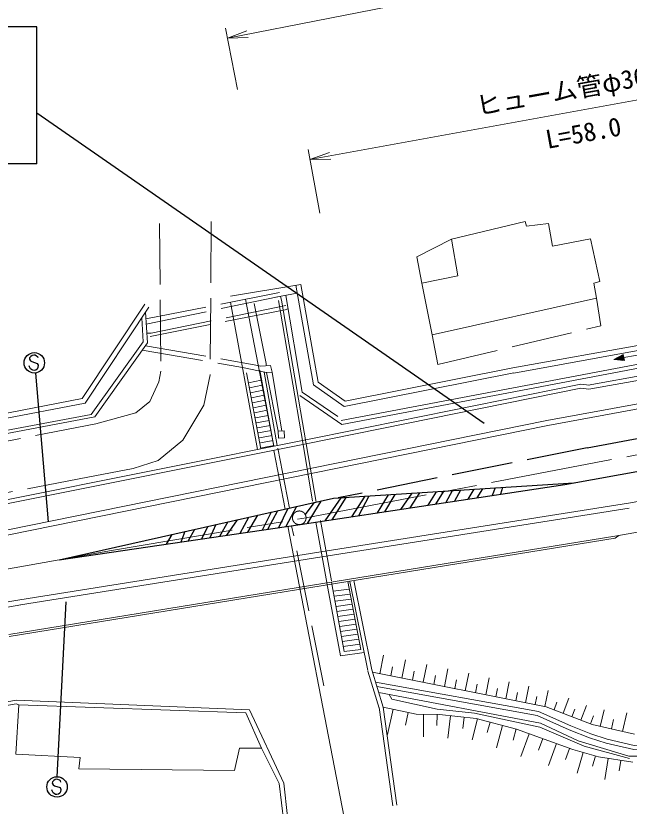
# Model space of a CAD drawing. Units: millimetres, scale not verified. Extents: x 40000 to 680000, y 20000 to 380000.
# Drawn here: x 337260 to 397406, y 259712 to 337187 of the extents above; entities that cross this region are included whole.
import ezdxf
from ezdxf.enums import TextEntityAlignment as Align

# ---------------------------------------------------------------- set-up
doc = ezdxf.new("R2010")
doc.units = ezdxf.units.MM
doc.header["$LTSCALE"] = 1000
doc.linetypes.add('CHAIN', pattern=[18.5, 12, -1.5, 3.5, -1.5])
doc.linetypes.add('DASHED', pattern=[7.5, 6, -1.5])
for name, color, linetype, lineweight in [('M-BMK', 2, 'CHAIN', 13), ('M-STR-HTXT', 7, 'Continuous', 13), ('M-STR-STRC', 7, 'Continuous', 25), ('M-STR-STRD', 7, 'Continuous', 25), ('M-WORK', 1, 'Continuous', 13)]:
    doc.layers.add(name, color=color, linetype=linetype, lineweight=lineweight)
doc.styles.add('ＭＳ ゴシック', font='')
doc.styles.get('ＭＳ ゴシック').set_extended_font_data('MS Gothic')

# ---------------------------------------------------------------- blocks, each defined once
blk = doc.blocks.new('open_arrow')
at = {"color": 0, "linetype": 'Continuous', "lineweight": -2}
blk.add_lwpolyline([(7.5, 1.25), (0, 0), (7.5, -1.25)], dxfattribs=at)

msp = doc.modelspace()

# ---------------------------------------------------------------- linework, layer by layer
at = {"layer": 'M-BMK'}
for p, q in [((365722, 287981), (404916, 295439)), ((346643, 284791), (365722, 287981)), ((299784, 276324), (346643, 284791))]:
    msp.add_line(p, q, dxfattribs=at)
msp.add_circle((365055, 287981), 668, dxfattribs=at)
at = {"layer": 'M-STR-HTXT'}
for p, q in [((358003, 335006), (420656, 347248)), ((358988, 329968), (357811, 335987)), ((366104, 323090), (423498, 333554)), ((367063, 317828), (365924, 324073))]:
    msp.add_line(p, q, dxfattribs=at)
at = {"layer": 'M-STR-STRC'}
for p, q in [((339328, 336109), (320752, 336109)), ((339328, 322682), (339328, 336109)), ((383200, 297226), (339328, 327658)), ((339328, 322682), (320752, 322682)), ((338746, 303798), (338618, 303660)), ((338878, 303891), (338746, 303798)), ((339044, 303925), (338878, 303891)), ((339159, 303909), (339044, 303925)), ((339304, 303836), (339159, 303909)), ((339414, 303762), (339304, 303836)), ((339448, 303650), (339414, 303762)), ((338618, 303660), (338602, 303546)), ((338602, 303546), (338688, 303364)), ((338688, 303364), (338839, 303290)), ((338839, 303290), (339371, 303102)), ((339371, 303102), (339451, 302930)), ((339451, 302930), (339421, 302702)), ((338604, 302771), (338565, 302881)), ((338688, 302594), (338604, 302771)), ((338792, 302520), (338688, 302594)), ((338938, 302445), (338792, 302520)), ((339058, 302428), (338938, 302445)), ((339226, 302457), (339058, 302428)), ((340456, 287593), (339213, 302162)), ((339350, 302553), (339226, 302457)), ((339421, 302702), (339350, 302553)), ((393284, 294851), (428485, 301273)), ((391084, 291232), (431043, 298504)), ((342155, 279749), (341290, 262596)), ((340845, 262089), (340829, 261975)), ((340829, 261975), (340915, 261793)), ((340974, 262228), (340845, 262089)), ((341105, 262321), (340974, 262228)), ((341271, 262354), (341105, 262321)), ((341387, 262338), (341271, 262354)), ((341531, 262265), (341387, 262338)), ((341641, 262191), (341531, 262265)), ((341675, 262079), (341641, 262191)), ((340832, 261201), (340793, 261311)), ((340916, 261023), (340832, 261201)), ((340915, 261793), (341066, 261720)), ((341066, 261720), (341598, 261531)), ((341649, 261131), (341578, 260982)), ((341598, 261531), (341678, 261359)), ((341678, 261359), (341649, 261131)), ((341019, 260949), (340916, 261023)), ((341165, 260874), (341019, 260949)), ((341286, 260858), (341165, 260874)), ((341453, 260886), (341286, 260858)), ((341578, 260982), (341453, 260886))]:
    msp.add_line(p, q, dxfattribs=at)
at = {"layer": 'M-STR-STRC', "linetype": 'DASHED'}
msp.add_line((393284, 294851), (368857, 289923), dxfattribs=at)
at = {"layer": 'M-STR-STRC'}
for centre in [(339075, 303173), (341303, 261603)]:
    msp.add_circle(centre, 1000, dxfattribs=at)
at = {"layer": 'M-STR-STRD'}
for p, q in [((368404, 289894), (391990, 291397)), ((365155, 287321), (391084, 291232)), ((378474, 290536), (377655, 289206)), ((379173, 290540), (378407, 289320)), ((380052, 290636), (379424, 289473)), ((380866, 290688), (380275, 289601)), ((382165, 290771), (381586, 289799)), ((383013, 290825), (382481, 289934)), ((384253, 290904), (383964, 290158)), ((384979, 290950), (384784, 290282)), ((341509, 283863), (368404, 289894)), ((369141, 289941), (367555, 287683)), ((369624, 289972), (368244, 287787)), ((371468, 290090), (370168, 288077)), ((371889, 290116), (370867, 288182)), ((373783, 290237), (372702, 288459)), ((374423, 290278), (373415, 288567)), ((376098, 290384), (374980, 288803)), ((376850, 290432), (375909, 288943)), ((364783, 289082), (363752, 287116)), ((365649, 288285), (366541, 289477)), ((367178, 289619), (365836, 287424)), ((360957, 288225), (359964, 286562)), ((362295, 288525), (361425, 286776)), ((362928, 288666), (361927, 286849)), ((363934, 288892), (363007, 287007)), ((358060, 287575), (357224, 286161)), ((358952, 287775), (357930, 286264)), ((360064, 288024), (359213, 286452)), ((341509, 283863), (365155, 287321)), ((354771, 286837), (354152, 285712)), ((356077, 287130), (355465, 285904)), ((356886, 287312), (356292, 286025)), ((352550, 286339), (351996, 285397)), ((353845, 286630), (353433, 285607))]:
    msp.add_line(p, q, dxfattribs=at)
at = {"layer": 'M-WORK'}
for p, q in [((387193, 317009), (379980, 315285)), ((387333, 316552), (387193, 317009)), ((389479, 316833), (387333, 316552)), ((389901, 314617), (389479, 316833)), ((379980, 315285), (380614, 311697)), ((393596, 315320), (389901, 314617)), ((394510, 311134), (393596, 315320)), ((380614, 311697), (377060, 310993)), ((358313, 309708), (365209, 310857)), ((364716, 310769), (366465, 300998)), ((365209, 310857), (366921, 301287)), ((377060, 310993), (378080, 305927)), ((393947, 310993), (394510, 311134)), ((394194, 309515), (393947, 310993)), ((362768, 309595), (364853, 310003)), ((359784, 309404), (362571, 294997)), ((363018, 309272), (365445, 295171)), ((363205, 309680), (363313, 309323)), ((363313, 309323), (365741, 295222)), ((363737, 309785), (365332, 300294)), ((378080, 305927), (394194, 309515)), ((386001, 302665), (423991, 309549)), ((343752, 299659), (349898, 308913)), ((344052, 299208), (350314, 308636)), ((358318, 309115), (360958, 294675)), ((386090, 302173), (424080, 309057)), ((350166, 305118), (349974, 308123)), ((425445, 308186), (369159, 297520)), ((425190, 307731), (369233, 297127)), ((393372, 300977), (425388, 306712)), ((393443, 300584), (425458, 306318)), ((344994, 297862), (350166, 305118)), ((389344, 297504), (427527, 304599)), ((389435, 297012), (427619, 304107)), ((395899, 303505), (396829, 303979)), ((396872, 303743), (396085, 303600)), ((396271, 303695), (396861, 303802)), ((396851, 303861), (396457, 303790)), ((396643, 303885), (396840, 303920)), ((396936, 303389), (396829, 303979)), ((399375, 304137), (396883, 303684)), ((361287, 302831), (360618, 302988)), ((395899, 303505), (396883, 303684)), ((395899, 303505), (396936, 303389)), ((396894, 303625), (396106, 303482)), ((396314, 303459), (396904, 303566)), ((396915, 303507), (396521, 303436)), ((396729, 303412), (396926, 303448)), ((359481, 302713), (361827, 302221)), ((361270, 294737), (359885, 302203)), ((362571, 294997), (361187, 302463)), ((362225, 302901), (361287, 302831)), ((361620, 302264), (362890, 295061)), ((361827, 302221), (362390, 302244)), ((362390, 302244), (362225, 302901)), ((369457, 298879), (386098, 302175)), ((369571, 299411), (386001, 302665)), ((360070, 301205), (361322, 301456)), ((360169, 300715), (361420, 300966)), ((365741, 295222), (392669, 300689)), ((366465, 300998), (369457, 298879)), ((366832, 295848), (392656, 301095)), ((366921, 301287), (369571, 299411)), ((392656, 301095), (393497, 300980)), ((392669, 300689), (393443, 300584)), ((360267, 300225), (361518, 300476)), ((360365, 299734), (361616, 299985)), ((369233, 297127), (365105, 299965)), ((368824, 297894), (365332, 300294)), ((292238, 289251), (344052, 299208)), ((292382, 289788), (343752, 299659)), ((360463, 299244), (361715, 299495)), ((360562, 298754), (361813, 299005)), ((360660, 298264), (361911, 298515)), ((265350, 282844), (344994, 297862)), ((360758, 297773), (362010, 298024)), ((360857, 297283), (362108, 297534)), ((336314, 286753), (389344, 297504)), ((336413, 286263), (389443, 297014)), ((360955, 296793), (362206, 297044)), ((361053, 296303), (362305, 296554)), ((361152, 295812), (362403, 296063)), ((328019, 288097), (366833, 295848)), ((328098, 287704), (365741, 295222)), ((361250, 295322), (362501, 295573)), ((361348, 294832), (362599, 295083)), ((362574, 294590), (363666, 288832)), ((422989, 294043), (397322, 289415)), ((396004, 286171), (421405, 290815)), ((397322, 289415), (367805, 284736)), ((397400, 288921), (367883, 284242)), ((363944, 287144), (369451, 258591)), ((364939, 281146), (396004, 286171)), ((364971, 280948), (396036, 285973)), ((396036, 285973), (396405, 286244)), ((367805, 284736), (337656, 279935)), ((367883, 284242), (337734, 279441)), ((367752, 281601), (369103, 274445)), ((368229, 281678), (369463, 274868)), ((369817, 281732), (371089, 275087)), ((371780, 272997), (370014, 281748)), ((372172, 273076), (370406, 281828)), ((336571, 276555), (364939, 281146)), ((336603, 276357), (364971, 280948)), ((368392, 280778), (369960, 280989)), ((368481, 280285), (370054, 280497)), ((337656, 279935), (321144, 277082)), ((368570, 279793), (370148, 280005)), ((337741, 279442), (321229, 276590)), ((368660, 279300), (370242, 279513)), ((368749, 278808), (370336, 279021)), ((368838, 278315), (370430, 278529)), ((368927, 277823), (370524, 278038)), ((369017, 277330), (370619, 277546)), ((369106, 276838), (370713, 277054)), ((369195, 276345), (370807, 276562)), ((369284, 275853), (370901, 276070)), ((369374, 275360), (370995, 275578)), ((369463, 274868), (371089, 275087)), ((369103, 274445), (371422, 274772)), ((372946, 272702), (373309, 274527)), ((375098, 272274), (375455, 274067)), ((377213, 271854), (377563, 273616)), ((371789, 272961), (372886, 269312)), ((372172, 273076), (373269, 269427)), ((372243, 272841), (389256, 269460)), ((374022, 272488), (374200, 273385)), ((376155, 272064), (376331, 272945)), ((379291, 271441), (379635, 273172)), ((381332, 271035), (381670, 272736)), ((378252, 271647), (378424, 272513)), ((380311, 271238), (380480, 272088)), ((383338, 270636), (383670, 272308)), ((382335, 270835), (382501, 271671)), ((384324, 270440), (384487, 271261)), ((385309, 270244), (385636, 271887)), ((387246, 269859), (387566, 271473)), ((372842, 270848), (388698, 267837)), ((373880, 270651), (374121, 270189)), ((386277, 270052), (386438, 270859)), ((388197, 269670), (388355, 270463)), ((389148, 269481), (389463, 271067)), ((267678, 257825), (337294, 270089)), ((337541, 269663), (337278, 264808)), ((337541, 269663), (337282, 269734)), ((360187, 269157), (337294, 270089)), ((374121, 270189), (378589, 269219)), ((390036, 269159), (390320, 269894)), ((390919, 268818), (391487, 270290)), ((363529, 261980), (360187, 269157)), ((372873, 269372), (374218, 259748)), ((373269, 269427), (374614, 259803)), ((373269, 269427), (376527, 268725)), ((374247, 269216), (373711, 266733)), ((375737, 268895), (375469, 267654)), ((378589, 269219), (382240, 268823)), ((389256, 269460), (393775, 267717)), ((391789, 268483), (392069, 269208)), ((392659, 268147), (393218, 269597)), ((394568, 267536), (394940, 269168)), ((396754, 267037), (397170, 268859)), ((376527, 268725), (378806, 268706)), ((377243, 268719), (377224, 266517)), ((378564, 268708), (378555, 267607)), ((378806, 268706), (382387, 268304)), ((379879, 268585), (379630, 266369)), ((381209, 268436), (381084, 267328)), ((382534, 268265), (382002, 266223)), ((382240, 268823), (388637, 267470)), ((382387, 268304), (386351, 267269)), ((393596, 267786), (393897, 268567)), ((395661, 267286), (395869, 268197)), ((383760, 267945), (383493, 266924)), ((384985, 267626), (384410, 265420)), ((388637, 267470), (392997, 265583)), ((388698, 267837), (392413, 266113)), ((393775, 267717), (397912, 266772)), ((386309, 267280), (386021, 266178)), ((386351, 267269), (391886, 265259)), ((387595, 266817), (386786, 264588)), ((388933, 266331), (388528, 265217)), ((390270, 265846), (389485, 263684)), ((392413, 266113), (397373, 264600)), ((358703, 263225), (359178, 265389)), ((359178, 265389), (361342, 265389)), ((391567, 265374), (391174, 264294)), ((391886, 265259), (394394, 264550)), ((392887, 264976), (392315, 262950)), ((392997, 265583), (397439, 264396)), ((337278, 264808), (343557, 264492)), ((343557, 264492), (343452, 263383)), ((394102, 264632), (393816, 263620)), ((394394, 264550), (397746, 264014)), ((395342, 264398), (395011, 262331)), ((396582, 264200), (396417, 263166)), ((397373, 264600), (400878, 264658)), ((343452, 263383), (358703, 263225)), ((363916, 258708), (363529, 261980))]:
    msp.add_line(p, q, dxfattribs=at)
at = {"layer": 'M-WORK', "linetype": 'DASHED'}
for p, q in [((350015, 307480), (363101, 310057)), ((350048, 306960), (362960, 309635)), ((349968, 304841), (360982, 302925)), ((349665, 304415), (359481, 302713)), ((362997, 296466), (361827, 302221)), ((362390, 302244), (363354, 296486)), ((365741, 295222), (366701, 289508)), ((364107, 288931), (362890, 295061)), ((365445, 295171), (366349, 289625)), ((366680, 287547), (367752, 281601)), ((367125, 287711), (368229, 281678)), ((367473, 271499), (364307, 287197))]:
    msp.add_line(p, q, dxfattribs=at)
for points in [[(356428, 317023), (356323, 301983), (355690, 299028), (353631, 295598), (351204, 293592), (348757, 292797), (344316, 291952), (318193, 286968), (291502, 281949)], [(351355, 316835), (351496, 302340), (351285, 301308), (350393, 299384), (349033, 298282), (345093, 297180), (330572, 294362), (293490, 287549)], [(377060, 310993), (376586, 313559), (379980, 315285)], [(361797, 302869), (361793, 303096), (360509, 309547)], [(378080, 305927), (378626, 303005), (394634, 306804), (394194, 309515)], [(350105, 306065), (350530, 306070), (363852, 308814)], [(363945, 308462), (363687, 308368), (350129, 305696)]]:
    msp.add_lwpolyline(points, dxfattribs=at)
at = {"layer": 'M-WORK'}
for points in [[(265277, 283238), (264829, 283106), (265793, 273187), (264829, 283106), (265277, 283238), (344660, 298112), (349758, 305228), (349608, 307573)], [(372530, 271885), (388512, 268991), (391672, 267573), (393651, 266795), (395259, 266284), (397889, 265671), (400404, 265786), (402600, 266258), (405166, 267561)], [(372660, 271455), (388393, 268606), (391517, 267205), (393517, 266418), (395153, 265898), (397852, 265269), (400456, 265388), (402735, 265878), (405347, 267204)], [(363529, 258145), (363072, 261944), (361342, 265389), (359811, 268872), (337541, 269663), (337282, 269734), (267116, 257369), (267111, 257463), (266352, 267793)]]:
    msp.add_lwpolyline(points, dxfattribs=at)
msp.add_lwpolyline([(362997, 296466), (363575, 296498), (363613, 295810), (363034, 295779)], close=True, dxfattribs=at)

# ---------------------------------------------------------------- block references
at = {"layer": 'M-STR-HTXT', "xscale": 267, "yscale": 267}
for p, rotation in [((358003, 335006), 11.1), ((366104, 323090), 10.3)]:
    msp.add_blockref('open_arrow', p, dxfattribs=dict(at, rotation=rotation))

# ---------------------------------------------------------------- texts
at = {"layer": 'M-STR-HTXT', "style": 'ＭＳ ゴシック'}
msp.add_text('ヒューム管φ300', height=1833, rotation=10.131, dxfattribs=at).set_placement((382684, 326872), align=Align.BOTTOM_LEFT)
msp.add_text('L=58.0', height=1833, rotation=10.333, dxfattribs=at).set_placement((393175, 324273), align=Align.BOTTOM_CENTER)

doc.saveas('drawing.dxf')
